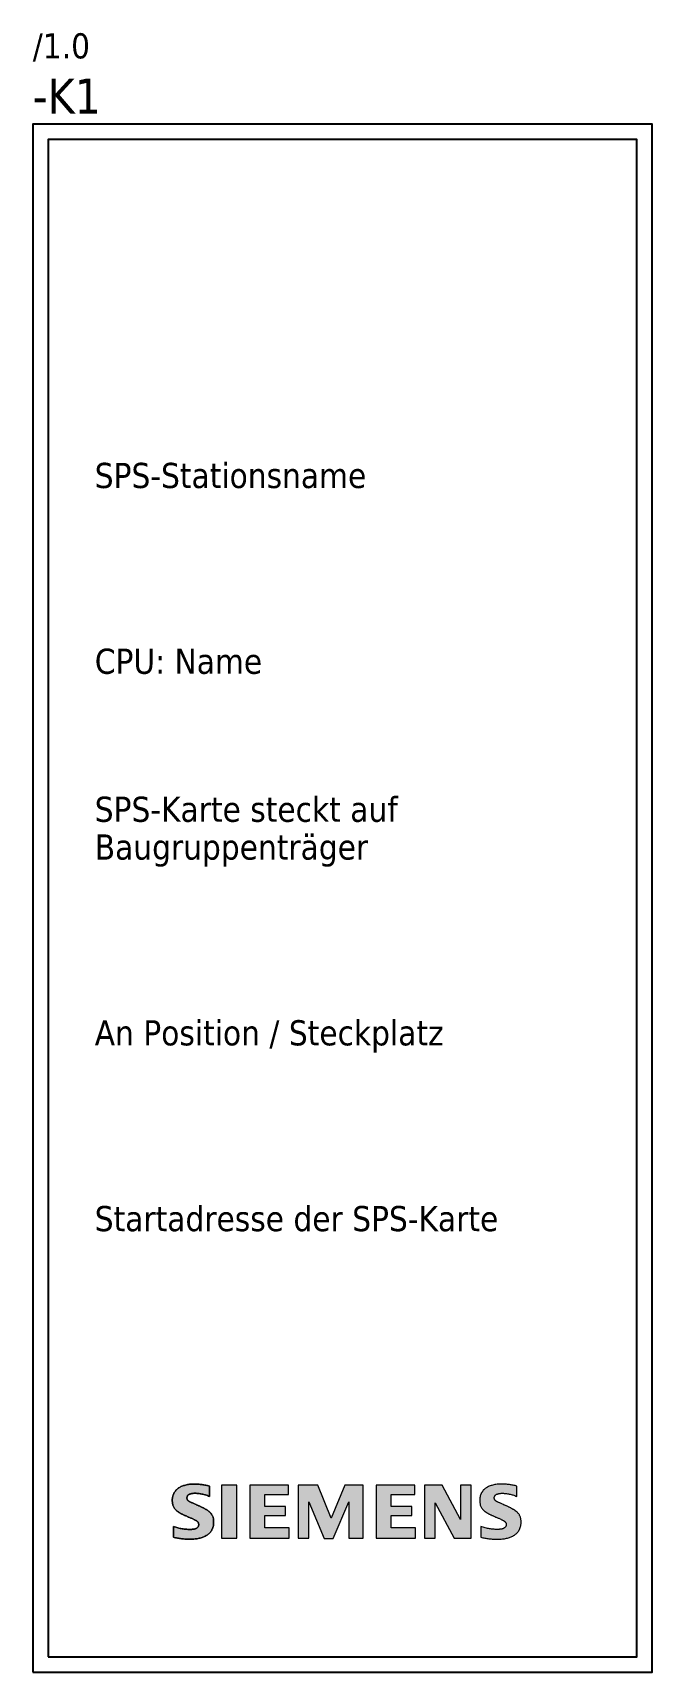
# Model space of a CAD drawing. Header units: millimetres. Extents: x 24 to 64, y 160 to 266.
import ezdxf
from ezdxf.enums import TextEntityAlignment as Align

# ---------------------------------------------------------------- set-up
doc = ezdxf.new("R2010")
doc.units = ezdxf.units.MM
for name, color, linetype, lineweight in [('EPLAN_Graphic', 240, 'Continuous', 50), ('EPLAN_Property', 1, 'Continuous', 25), ('EPLAN_Symbol', 7, 'Continuous', 25)]:
    doc.layers.add(name, color=color, linetype=linetype, lineweight=lineweight)
doc.styles.add('Tahoma', font='')
doc.styles.get('Tahoma').set_extended_font_data('Tahoma')

# ---------------------------------------------------------------- blocks, each defined once
blk = doc.blocks.new('EPLSYM_LibrarySPECIAL_Symbol14_Variant0_Placement3')
at = {"layer": 'EPLAN_Symbol', "lineweight": 25, "ltscale": 4}
for points in [[(0, -100), (40, -100), (40, 0), (0, 0)], [(1, -99), (39, -99), (39, -1), (1, -1)]]:
    blk.add_lwpolyline(points, close=True, dxfattribs=at)
at = {"layer": 'EPLAN_Property', "color": 7, "style": 'Tahoma'}
blk.add_attdef('DT_Name', text='', height=2.26, dxfattribs=at).set_placement((-1.5, -0.5), align=Align.BOTTOM_LEFT)

msp = doc.modelspace()

# ---------------------------------------------------------------- hatches: boundary and pattern name
at = {"layer": 'EPLAN_Graphic', "linetype": 'Continuous', "lineweight": 0}
for points in [[(33.33, 170.4), (33.29, 170.43), (33.25, 170.47), (33.22, 170.51), (33.19, 170.54), (33.16, 170.58), (33.13, 170.62), (33.11, 170.66), (33.09, 170.71), (33.07, 170.75), (33.05, 170.8), (33.04, 170.84), (33.03, 170.89), (33.02, 170.94), (33.02, 170.99), (33.01, 171.04), (33.01, 171.09), (33.01, 171.13), (33.01, 171.16), (33.01, 171.19), (33.02, 171.22), (33.02, 171.25), (33.03, 171.28), (33.03, 171.31), (33.04, 171.34), (33.04, 171.37), (33.05, 171.4), (33.06, 171.43), (33.07, 171.45), (33.08, 171.48), (33.09, 171.51), (33.1, 171.53), (33.11, 171.56), (33.13, 171.58), (33.14, 171.61), (33.16, 171.63), (33.17, 171.66), (33.19, 171.68), (33.21, 171.7), (33.22, 171.72), (33.24, 171.75), (33.26, 171.77), (33.28, 171.79), (33.31, 171.81), (33.33, 171.83), (33.35, 171.85), (33.37, 171.87), (33.4, 171.88), (33.42, 171.9), (33.47, 171.93), (33.52, 171.96), (33.57, 171.99), (33.63, 172.01), (33.68, 172.03), (33.74, 172.05), (33.8, 172.07), (33.86, 172.09), (33.93, 172.1), (33.99, 172.12), (34.06, 172.13), (34.13, 172.14), (34.2, 172.14), (34.28, 172.15), (34.35, 172.15), (34.43, 172.15), (34.5, 172.15), (34.56, 172.15), (34.62, 172.15), (34.68, 172.14), (34.75, 172.14), (34.81, 172.13), (34.87, 172.13), (34.93, 172.12), (34.99, 172.11), (35.05, 172.1), (35.11, 172.09), (35.17, 172.08), (35.23, 172.07), (35.29, 172.05), (35.35, 172.04), (35.41, 172.02), (35.41, 171.36), (35.35, 171.38), (35.28, 171.41), (35.22, 171.43), (35.16, 171.45), (35.1, 171.46), (35.04, 171.48), (34.98, 171.49), (34.92, 171.51), (34.86, 171.52), (34.81, 171.53), (34.75, 171.54), (34.7, 171.55), (34.65, 171.55), (34.59, 171.55), (34.54, 171.56), (34.49, 171.56), (34.46, 171.56), (34.42, 171.56), (34.39, 171.56), (34.36, 171.55), (34.33, 171.55), (34.31, 171.55), (34.28, 171.54), (34.25, 171.54), (34.23, 171.53), (34.21, 171.53), (34.18, 171.52), (34.16, 171.51), (34.14, 171.51), (34.12, 171.5), (34.1, 171.49), (34.09, 171.48), (34.07, 171.47), (34.05, 171.46), (34.04, 171.45), (34.03, 171.44), (34.01, 171.43), (34, 171.41), (33.99, 171.4), (33.98, 171.38), (33.98, 171.37), (33.97, 171.35), (33.96, 171.34), (33.96, 171.32), (33.96, 171.3), (33.95, 171.29), (33.95, 171.27), (33.95, 171.25), (33.95, 171.23), (33.95, 171.22), (33.95, 171.21), (33.96, 171.19), (33.96, 171.18), (33.97, 171.17), (33.97, 171.15), (33.98, 171.14), (33.99, 171.13), (34, 171.12), (34.01, 171.1), (34.02, 171.09), (34.03, 171.08), (34.04, 171.07), (34.06, 171.06), (34.07, 171.05), (34.08, 171.04), (34.1, 171.03), (34.12, 171.02), (34.14, 171.01), (34.16, 171), (34.19, 170.99), (34.22, 170.97), (34.25, 170.96), (34.28, 170.94), (34.32, 170.93), (34.36, 170.91), (34.4, 170.89), (34.45, 170.87), (34.49, 170.85), (34.54, 170.83), (34.59, 170.8), (34.63, 170.79), (34.67, 170.77), (34.71, 170.75), (34.75, 170.74), (34.79, 170.72), (34.82, 170.7), (34.86, 170.69), (34.89, 170.67), (34.92, 170.65), (34.96, 170.64), (34.99, 170.62), (35.02, 170.61), (35.05, 170.59), (35.08, 170.57), (35.1, 170.56), (35.13, 170.54), (35.16, 170.53), (35.18, 170.51), (35.21, 170.5), (35.23, 170.49), (35.25, 170.47), (35.28, 170.46), (35.3, 170.44), (35.32, 170.43), (35.34, 170.41), (35.35, 170.4), (35.37, 170.39), (35.39, 170.37), (35.4, 170.36), (35.42, 170.35), (35.43, 170.33), (35.45, 170.32), (35.48, 170.29), (35.5, 170.26), (35.53, 170.23), (35.55, 170.19), (35.57, 170.16), (35.59, 170.12), (35.61, 170.09), (35.62, 170.05), (35.64, 170.01), (35.65, 169.97), (35.66, 169.93), (35.67, 169.88), (35.67, 169.84), (35.68, 169.79), (35.68, 169.75), (35.68, 169.7), (35.68, 169.66), (35.68, 169.62), (35.68, 169.59), (35.67, 169.55), (35.67, 169.52), (35.66, 169.49), (35.66, 169.45), (35.65, 169.42), (35.64, 169.39), (35.63, 169.36), (35.62, 169.33), (35.61, 169.3), (35.6, 169.27), (35.59, 169.24), (35.57, 169.21), (35.56, 169.18), (35.54, 169.15), (35.53, 169.13), (35.51, 169.1), (35.49, 169.08), (35.47, 169.05), (35.45, 169.03), (35.43, 169), (35.41, 168.98), (35.38, 168.96), (35.36, 168.93), (35.33, 168.91), (35.31, 168.89), (35.28, 168.87), (35.25, 168.85), (35.22, 168.83), (35.19, 168.82), (35.14, 168.79), (35.09, 168.76), (35.04, 168.74), (34.98, 168.72), (34.93, 168.7), (34.87, 168.68), (34.81, 168.66), (34.75, 168.65), (34.68, 168.63), (34.62, 168.62), (34.55, 168.61), (34.48, 168.61), (34.4, 168.6), (34.33, 168.59), (34.25, 168.59), (34.17, 168.59), (34.1, 168.59), (34.03, 168.59), (33.96, 168.6), (33.89, 168.6), (33.81, 168.6), (33.74, 168.61), (33.67, 168.62), (33.61, 168.62), (33.54, 168.63), (33.47, 168.64), (33.4, 168.65), (33.34, 168.66), (33.27, 168.67), (33.21, 168.69), (33.14, 168.7), (33.08, 168.72), (33.08, 169.41), (33.15, 169.39), (33.23, 169.36), (33.3, 169.34), (33.37, 169.33), (33.44, 169.31), (33.51, 169.29), (33.57, 169.28), (33.64, 169.27), (33.7, 169.26), (33.77, 169.25), (33.83, 169.24), (33.89, 169.23), (33.95, 169.23), (34.01, 169.22), (34.06, 169.22), (34.12, 169.22), (34.16, 169.22), (34.19, 169.22), (34.23, 169.22), (34.26, 169.22), (34.29, 169.23), (34.32, 169.23), (34.35, 169.23), (34.38, 169.24), (34.41, 169.24), (34.44, 169.25), (34.46, 169.26), (34.49, 169.26), (34.51, 169.27), (34.53, 169.28), (34.55, 169.29), (34.57, 169.3), (34.59, 169.31), (34.61, 169.32), (34.62, 169.33), (34.64, 169.34), (34.65, 169.36), (34.66, 169.37), (34.67, 169.38), (34.68, 169.4), (34.69, 169.41), (34.7, 169.43), (34.71, 169.45), (34.71, 169.46), (34.71, 169.48), (34.72, 169.5), (34.72, 169.52), (34.72, 169.54), (34.72, 169.57), (34.71, 169.59), (34.71, 169.62), (34.7, 169.64), (34.69, 169.67), (34.67, 169.69), (34.65, 169.71), (34.63, 169.73), (34.62, 169.74), (34.6, 169.76), (34.59, 169.77), (34.57, 169.78), (34.54, 169.8), (34.52, 169.81), (34.49, 169.82), (34.47, 169.84), (34.43, 169.85), (34.4, 169.87), (34.37, 169.89), (34.33, 169.9), (34.29, 169.92), (34.25, 169.94), (34.21, 169.96), (34.16, 169.98), (34.12, 169.99), (34.08, 170.01), (34.04, 170.02), (34.01, 170.04), (33.97, 170.06), (33.94, 170.07), (33.9, 170.09), (33.87, 170.1), (33.83, 170.12), (33.8, 170.13), (33.77, 170.14), (33.74, 170.16), (33.71, 170.17), (33.68, 170.19), (33.66, 170.2), (33.63, 170.21), (33.61, 170.23), (33.58, 170.24), (33.56, 170.25), (33.53, 170.26), (33.51, 170.28), (33.49, 170.29), (33.47, 170.3), (33.45, 170.31), (33.43, 170.33), (33.41, 170.34), (33.4, 170.35), (33.38, 170.36), (33.37, 170.37), (33.35, 170.38), (33.34, 170.39)], [(36.18, 172.09), (36.18, 168.66), (37.18, 168.66), (37.18, 172.09)], [(38.01, 172.09), (38.01, 168.66), (40.55, 168.66), (40.55, 169.32), (38.98, 169.32), (38.98, 170.13), (40.31, 170.13), (40.31, 170.7), (38.98, 170.7), (38.98, 171.47), (40.51, 171.47), (40.51, 172.09)], [(41.14, 172.09), (41.14, 168.66), (41.83, 168.66), (41.83, 171.01), (42.81, 168.63), (43.4, 168.63), (44.4, 171.01), (44.4, 168.66), (45.34, 168.66), (45.34, 172.09), (44.15, 172.09), (43.26, 169.94), (42.4, 172.09)], [(46.18, 172.09), (46.18, 168.66), (48.71, 168.66), (48.71, 169.32), (47.14, 169.32), (47.14, 170.13), (48.48, 170.13), (48.48, 170.7), (47.14, 170.7), (47.14, 171.47), (48.68, 171.47), (48.68, 172.09)], [(49.3, 172.09), (49.3, 168.66), (49.99, 168.66), (49.99, 170.93), (51.21, 168.66), (52.3, 168.66), (52.3, 172.09), (51.61, 172.09), (51.61, 169.86), (50.43, 172.09)], [(52.86, 171.09), (52.86, 171.04), (52.86, 170.99), (52.87, 170.94), (52.88, 170.89), (52.89, 170.84), (52.9, 170.8), (52.92, 170.75), (52.94, 170.71), (52.96, 170.66), (52.98, 170.62), (53.01, 170.58), (53.04, 170.54), (53.07, 170.51), (53.1, 170.47), (53.14, 170.43), (53.17, 170.4), (53.19, 170.39), (53.2, 170.38), (53.21, 170.37), (53.23, 170.36), (53.24, 170.35), (53.26, 170.34), (53.28, 170.33), (53.3, 170.31), (53.32, 170.3), (53.34, 170.29), (53.36, 170.28), (53.38, 170.27), (53.4, 170.25), (53.43, 170.24), (53.45, 170.23), (53.48, 170.21), (53.5, 170.2), (53.53, 170.19), (53.56, 170.17), (53.59, 170.16), (53.62, 170.15), (53.65, 170.13), (53.68, 170.12), (53.72, 170.1), (53.75, 170.09), (53.78, 170.07), (53.82, 170.06), (53.86, 170.04), (53.89, 170.02), (53.93, 170.01), (53.97, 169.99), (54.01, 169.98), (54.06, 169.96), (54.1, 169.94), (54.14, 169.92), (54.18, 169.9), (54.22, 169.89), (54.25, 169.87), (54.28, 169.85), (54.31, 169.84), (54.34, 169.82), (54.37, 169.81), (54.39, 169.8), (54.41, 169.78), (54.43, 169.77), (54.45, 169.76), (54.47, 169.74), (54.48, 169.73), (54.5, 169.71), (54.52, 169.69), (54.53, 169.67), (54.55, 169.64), (54.56, 169.62), (54.56, 169.59), (54.57, 169.57), (54.57, 169.54), (54.57, 169.52), (54.57, 169.5), (54.56, 169.48), (54.56, 169.46), (54.55, 169.45), (54.55, 169.43), (54.54, 169.41), (54.53, 169.4), (54.52, 169.38), (54.51, 169.37), (54.5, 169.36), (54.48, 169.34), (54.47, 169.33), (54.45, 169.32), (54.44, 169.31), (54.42, 169.3), (54.4, 169.29), (54.38, 169.28), (54.36, 169.27), (54.33, 169.26), (54.31, 169.26), (54.29, 169.25), (54.26, 169.24), (54.23, 169.24), (54.2, 169.23), (54.17, 169.23), (54.14, 169.23), (54.11, 169.22), (54.08, 169.22), (54.04, 169.22), (54.01, 169.22), (53.97, 169.22), (53.91, 169.22), (53.86, 169.22), (53.8, 169.23), (53.74, 169.23), (53.68, 169.24), (53.62, 169.25), (53.55, 169.26), (53.49, 169.27), (53.42, 169.28), (53.36, 169.29), (53.29, 169.31), (53.22, 169.33), (53.15, 169.34), (53.08, 169.36), (53, 169.39), (52.93, 169.41), (52.93, 168.72), (52.99, 168.7), (53.06, 168.69), (53.12, 168.67), (53.19, 168.66), (53.25, 168.65), (53.32, 168.64), (53.39, 168.63), (53.46, 168.62), (53.52, 168.62), (53.59, 168.61), (53.66, 168.6), (53.73, 168.6), (53.81, 168.6), (53.88, 168.59), (53.95, 168.59), (54.02, 168.59), (54.1, 168.59), (54.18, 168.59), (54.25, 168.6), (54.33, 168.61), (54.4, 168.61), (54.46, 168.62), (54.53, 168.63), (54.6, 168.65), (54.66, 168.66), (54.72, 168.68), (54.78, 168.7), (54.83, 168.72), (54.89, 168.74), (54.94, 168.76), (54.99, 168.79), (55.04, 168.82), (55.07, 168.83), (55.1, 168.85), (55.13, 168.87), (55.16, 168.89), (55.18, 168.91), (55.21, 168.94), (55.23, 168.96), (55.26, 168.98), (55.28, 169), (55.3, 169.03), (55.32, 169.05), (55.34, 169.08), (55.36, 169.1), (55.38, 169.13), (55.39, 169.15), (55.41, 169.18), (55.42, 169.21), (55.44, 169.24), (55.45, 169.27), (55.46, 169.3), (55.47, 169.33), (55.48, 169.36), (55.49, 169.39), (55.5, 169.42), (55.51, 169.45), (55.51, 169.49), (55.52, 169.52), (55.52, 169.55), (55.53, 169.59), (55.53, 169.62), (55.53, 169.66), (55.53, 169.7), (55.53, 169.75), (55.53, 169.79), (55.52, 169.84), (55.52, 169.88), (55.51, 169.93), (55.5, 169.97), (55.49, 170.01), (55.47, 170.05), (55.46, 170.09), (55.44, 170.12), (55.42, 170.16), (55.4, 170.19), (55.38, 170.23), (55.35, 170.26), (55.32, 170.29), (55.3, 170.32), (55.28, 170.33), (55.27, 170.35), (55.25, 170.36), (55.24, 170.37), (55.22, 170.39), (55.2, 170.4), (55.18, 170.41), (55.17, 170.43), (55.15, 170.44), (55.12, 170.46), (55.1, 170.47), (55.08, 170.49), (55.06, 170.5), (55.03, 170.51), (55.01, 170.53), (54.98, 170.54), (54.95, 170.56), (54.92, 170.57), (54.9, 170.59), (54.87, 170.61), (54.84, 170.62), (54.8, 170.64), (54.77, 170.65), (54.74, 170.67), (54.71, 170.69), (54.67, 170.7), (54.63, 170.72), (54.6, 170.74), (54.56, 170.75), (54.52, 170.77), (54.48, 170.79), (54.44, 170.8), (54.39, 170.83), (54.34, 170.85), (54.29, 170.87), (54.25, 170.89), (54.21, 170.91), (54.17, 170.93), (54.13, 170.94), (54.1, 170.96), (54.07, 170.97), (54.04, 170.99), (54.01, 171), (53.99, 171.01), (53.96, 171.02), (53.95, 171.03), (53.93, 171.04), (53.92, 171.05), (53.9, 171.06), (53.89, 171.07), (53.88, 171.08), (53.86, 171.09), (53.85, 171.1), (53.85, 171.11), (53.84, 171.13), (53.83, 171.14), (53.82, 171.15), (53.82, 171.16), (53.81, 171.18), (53.81, 171.19), (53.8, 171.21), (53.8, 171.22), (53.8, 171.23), (53.8, 171.25), (53.8, 171.27), (53.8, 171.29), (53.8, 171.3), (53.81, 171.32), (53.81, 171.34), (53.82, 171.35), (53.83, 171.37), (53.83, 171.38), (53.84, 171.4), (53.85, 171.41), (53.86, 171.43), (53.88, 171.44), (53.89, 171.45), (53.9, 171.46), (53.92, 171.47), (53.93, 171.48), (53.95, 171.49), (53.97, 171.5), (53.99, 171.51), (54.01, 171.51), (54.03, 171.52), (54.05, 171.53), (54.08, 171.53), (54.1, 171.54), (54.13, 171.54), (54.16, 171.55), (54.18, 171.55), (54.21, 171.55), (54.24, 171.56), (54.27, 171.56), (54.31, 171.56), (54.34, 171.56), (54.39, 171.56), (54.44, 171.55), (54.5, 171.55), (54.55, 171.55), (54.6, 171.54), (54.66, 171.53), (54.72, 171.52), (54.77, 171.51), (54.83, 171.49), (54.89, 171.48), (54.95, 171.46), (55.01, 171.45), (55.07, 171.43), (55.13, 171.41), (55.2, 171.38), (55.26, 171.36), (55.26, 172.02), (55.2, 172.04), (55.14, 172.05), (55.08, 172.07), (55.02, 172.08), (54.96, 172.09), (54.9, 172.1), (54.84, 172.11), (54.78, 172.12), (54.72, 172.13), (54.66, 172.13), (54.6, 172.14), (54.53, 172.14), (54.47, 172.15), (54.41, 172.15), (54.34, 172.15), (54.28, 172.15), (54.2, 172.15), (54.13, 172.15), (54.05, 172.14), (53.98, 172.14), (53.91, 172.13), (53.84, 172.12), (53.78, 172.1), (53.71, 172.09), (53.65, 172.07), (53.59, 172.05), (53.53, 172.03), (53.48, 172.01), (53.42, 171.99), (53.37, 171.96), (53.32, 171.93), (53.27, 171.9), (53.25, 171.88), (53.22, 171.87), (53.2, 171.85), (53.18, 171.83), (53.15, 171.81), (53.13, 171.79), (53.11, 171.77), (53.09, 171.75), (53.07, 171.72), (53.06, 171.7), (53.04, 171.68), (53.02, 171.66), (53.01, 171.63), (52.99, 171.61), (52.98, 171.58), (52.96, 171.56), (52.95, 171.53), (52.94, 171.51), (52.93, 171.48), (52.92, 171.45), (52.91, 171.43), (52.9, 171.4), (52.89, 171.37), (52.89, 171.34), (52.88, 171.31), (52.87, 171.28), (52.87, 171.25), (52.87, 171.22), (52.86, 171.19), (52.86, 171.16), (52.86, 171.13)]]:
    msp.add_hatch(color=12, dxfattribs=at).paths.add_polyline_path(points, flags=0)

# ---------------------------------------------------------------- linework, layer by layer
at = {"layer": 'EPLAN_Graphic', "color": 12, "linetype": 'Continuous', "lineweight": 0}
for p, q in [((35.41, 171.36), (35.41, 172.02)), ((37.18, 172.09), (36.18, 172.09)), ((36.18, 172.09), (36.18, 168.66)), ((37.18, 168.66), (37.18, 172.09)), ((40.51, 172.09), (38.01, 172.09)), ((38.01, 172.09), (38.01, 168.66)), ((40.51, 171.47), (40.51, 172.09)), ((42.4, 172.09), (41.14, 172.09)), ((41.14, 172.09), (41.14, 168.66)), ((43.26, 169.94), (42.4, 172.09)), ((44.15, 172.09), (43.26, 169.94)), ((45.34, 172.09), (44.15, 172.09)), ((45.34, 168.66), (45.34, 172.09)), ((48.68, 172.09), (46.18, 172.09)), ((46.18, 172.09), (46.18, 168.66)), ((48.68, 171.47), (48.68, 172.09)), ((50.43, 172.09), (49.3, 172.09)), ((49.3, 172.09), (49.3, 168.66)), ((51.61, 169.86), (50.43, 172.09)), ((52.3, 172.09), (51.61, 172.09)), ((51.61, 172.09), (51.61, 169.86)), ((52.3, 168.66), (52.3, 172.09)), ((55.26, 171.36), (55.26, 172.02)), ((38.98, 170.7), (38.98, 171.47)), ((38.98, 171.47), (40.51, 171.47)), ((40.31, 170.7), (38.98, 170.7)), ((40.31, 170.13), (40.31, 170.7)), ((41.83, 168.66), (41.83, 171.01)), ((41.83, 171.01), (42.81, 168.63)), ((43.4, 168.63), (44.4, 171.01)), ((44.4, 171.01), (44.4, 168.66)), ((47.14, 170.7), (47.14, 171.47)), ((47.14, 171.47), (48.68, 171.47)), ((48.48, 170.7), (47.14, 170.7)), ((48.48, 170.13), (48.48, 170.7)), ((49.99, 168.66), (49.99, 170.93)), ((49.99, 170.93), (51.21, 168.66)), ((38.98, 170.13), (40.31, 170.13)), ((38.98, 169.32), (38.98, 170.13)), ((47.14, 170.13), (48.48, 170.13)), ((47.14, 169.32), (47.14, 170.13)), ((33.08, 169.41), (33.08, 168.72)), ((36.18, 168.66), (37.18, 168.66)), ((38.01, 168.66), (40.55, 168.66)), ((40.55, 169.32), (38.98, 169.32)), ((40.55, 168.66), (40.55, 169.32)), ((41.14, 168.66), (41.83, 168.66)), ((42.81, 168.63), (43.4, 168.63)), ((44.4, 168.66), (45.34, 168.66)), ((46.18, 168.66), (48.71, 168.66)), ((48.71, 169.32), (47.14, 169.32)), ((48.71, 168.66), (48.71, 169.32)), ((49.3, 168.66), (49.99, 168.66)), ((51.21, 168.66), (52.3, 168.66)), ((52.93, 169.41), (52.93, 168.72))]:
    msp.add_line(p, q, dxfattribs=at)
for points in [[(33.33, 170.4), (33.29, 170.43), (33.25, 170.47), (33.22, 170.51), (33.19, 170.54), (33.16, 170.58), (33.13, 170.62), (33.11, 170.66), (33.09, 170.71), (33.07, 170.75), (33.05, 170.8), (33.04, 170.84), (33.03, 170.89), (33.02, 170.94), (33.02, 170.99), (33.01, 171.04), (33.01, 171.09), (33.01, 171.09), (33.01, 171.13), (33.01, 171.16), (33.01, 171.19), (33.02, 171.22), (33.02, 171.25), (33.03, 171.28), (33.03, 171.31), (33.04, 171.34), (33.04, 171.37), (33.05, 171.4), (33.06, 171.43), (33.07, 171.45), (33.08, 171.48), (33.09, 171.51), (33.1, 171.53), (33.11, 171.56), (33.13, 171.58), (33.14, 171.61), (33.16, 171.63), (33.17, 171.66), (33.19, 171.68), (33.21, 171.7), (33.22, 171.72), (33.24, 171.75), (33.26, 171.77), (33.28, 171.79), (33.31, 171.81), (33.33, 171.83), (33.35, 171.85), (33.37, 171.87), (33.4, 171.88), (33.42, 171.9), (33.42, 171.9), (33.47, 171.93), (33.52, 171.96), (33.57, 171.99), (33.63, 172.01), (33.68, 172.03), (33.74, 172.05), (33.8, 172.07), (33.86, 172.09), (33.93, 172.1), (33.99, 172.12), (34.06, 172.13), (34.13, 172.14), (34.2, 172.14), (34.28, 172.15), (34.35, 172.15), (34.43, 172.15), (34.43, 172.15), (34.5, 172.15), (34.56, 172.15), (34.62, 172.15), (34.68, 172.14), (34.75, 172.14), (34.81, 172.13), (34.87, 172.13), (34.93, 172.12), (34.99, 172.11), (35.05, 172.1), (35.11, 172.09), (35.17, 172.08), (35.23, 172.07), (35.29, 172.05), (35.35, 172.04), (35.41, 172.02), (35.41, 172.02), (35.41, 171.36), (35.41, 171.36), (35.35, 171.38), (35.28, 171.41), (35.22, 171.43), (35.16, 171.45), (35.1, 171.46), (35.04, 171.48), (34.98, 171.49), (34.92, 171.51), (34.86, 171.52), (34.81, 171.53), (34.75, 171.54), (34.7, 171.55), (34.65, 171.55), (34.59, 171.55), (34.54, 171.56), (34.49, 171.56), (34.49, 171.56), (34.46, 171.56), (34.42, 171.56), (34.39, 171.56), (34.36, 171.55), (34.33, 171.55), (34.31, 171.55), (34.28, 171.54), (34.25, 171.54), (34.23, 171.53), (34.21, 171.53), (34.18, 171.52), (34.16, 171.51), (34.14, 171.51), (34.12, 171.5), (34.1, 171.49), (34.09, 171.48), (34.07, 171.47), (34.05, 171.46), (34.04, 171.45), (34.03, 171.44), (34.01, 171.43), (34, 171.41), (33.99, 171.4), (33.98, 171.38), (33.98, 171.37), (33.97, 171.35), (33.96, 171.34), (33.96, 171.32), (33.96, 171.3), (33.95, 171.29), (33.95, 171.27), (33.95, 171.25), (33.95, 171.25), (33.95, 171.23), (33.95, 171.22), (33.95, 171.21), (33.96, 171.19), (33.96, 171.18), (33.97, 171.17), (33.97, 171.15), (33.98, 171.14), (33.99, 171.13), (34, 171.12), (34.01, 171.1), (34.02, 171.09), (34.03, 171.08), (34.04, 171.07), (34.06, 171.06), (34.07, 171.05), (34.07, 171.05), (34.08, 171.04), (34.1, 171.03), (34.12, 171.02), (34.14, 171.01), (34.16, 171), (34.19, 170.99), (34.22, 170.97), (34.25, 170.96), (34.28, 170.94), (34.32, 170.93), (34.36, 170.91), (34.4, 170.89), (34.45, 170.87), (34.49, 170.85), (34.54, 170.83), (34.59, 170.8), (34.59, 170.8), (34.63, 170.79), (34.67, 170.77), (34.71, 170.75), (34.75, 170.74), (34.79, 170.72), (34.82, 170.7), (34.86, 170.69), (34.89, 170.67), (34.92, 170.65), (34.96, 170.64), (34.99, 170.62), (35.02, 170.61), (35.05, 170.59), (35.08, 170.57), (35.1, 170.56), (35.13, 170.54), (35.16, 170.53), (35.18, 170.51), (35.21, 170.5), (35.23, 170.49), (35.25, 170.47), (35.28, 170.46), (35.3, 170.44), (35.32, 170.43), (35.34, 170.41), (35.35, 170.4), (35.37, 170.39), (35.39, 170.37), (35.4, 170.36), (35.42, 170.35), (35.43, 170.33), (35.45, 170.32), (35.45, 170.32), (35.48, 170.29), (35.5, 170.26), (35.53, 170.23), (35.55, 170.19), (35.57, 170.16), (35.59, 170.12), (35.61, 170.09), (35.62, 170.05), (35.64, 170.01), (35.65, 169.97), (35.66, 169.93), (35.67, 169.88), (35.67, 169.84), (35.68, 169.79), (35.68, 169.75), (35.68, 169.7), (35.68, 169.7), (35.68, 169.66), (35.68, 169.62), (35.68, 169.59), (35.67, 169.55), (35.67, 169.52), (35.66, 169.49), (35.66, 169.45), (35.65, 169.42), (35.64, 169.39), (35.63, 169.36), (35.62, 169.33), (35.61, 169.3), (35.6, 169.27), (35.59, 169.24), (35.57, 169.21), (35.56, 169.18), (35.54, 169.15), (35.53, 169.13), (35.51, 169.1), (35.49, 169.08), (35.47, 169.05), (35.45, 169.03), (35.43, 169), (35.41, 168.98), (35.38, 168.96), (35.36, 168.93), (35.33, 168.91), (35.31, 168.89), (35.28, 168.87), (35.25, 168.85), (35.22, 168.83), (35.19, 168.82), (35.19, 168.82), (35.14, 168.79), (35.09, 168.76), (35.04, 168.74), (34.98, 168.72), (34.93, 168.7), (34.87, 168.68), (34.81, 168.66), (34.75, 168.65), (34.68, 168.63), (34.62, 168.62), (34.55, 168.61), (34.48, 168.61), (34.4, 168.6), (34.33, 168.59), (34.25, 168.59), (34.17, 168.59), (34.17, 168.59), (34.1, 168.59), (34.03, 168.59), (33.96, 168.6), (33.89, 168.6), (33.81, 168.6), (33.74, 168.61), (33.67, 168.62), (33.61, 168.62), (33.54, 168.63), (33.47, 168.64), (33.4, 168.65), (33.34, 168.66), (33.27, 168.67), (33.21, 168.69), (33.14, 168.7), (33.08, 168.72), (33.08, 168.72), (33.08, 169.41), (33.08, 169.41), (33.15, 169.39), (33.23, 169.36), (33.3, 169.34), (33.37, 169.33), (33.44, 169.31), (33.51, 169.29), (33.57, 169.28), (33.64, 169.27), (33.7, 169.26), (33.77, 169.25), (33.83, 169.24), (33.89, 169.23), (33.95, 169.23), (34.01, 169.22), (34.06, 169.22), (34.12, 169.22), (34.12, 169.22), (34.16, 169.22), (34.19, 169.22), (34.23, 169.22), (34.26, 169.22), (34.29, 169.23), (34.32, 169.23), (34.35, 169.23), (34.38, 169.24), (34.41, 169.24), (34.44, 169.25), (34.46, 169.26), (34.49, 169.26), (34.51, 169.27), (34.53, 169.28), (34.55, 169.29), (34.57, 169.3), (34.59, 169.31), (34.61, 169.32), (34.62, 169.33), (34.64, 169.34), (34.65, 169.36), (34.66, 169.37), (34.67, 169.38), (34.68, 169.4), (34.69, 169.41), (34.7, 169.43), (34.71, 169.45), (34.71, 169.46), (34.71, 169.48), (34.72, 169.5), (34.72, 169.52), (34.72, 169.54), (34.72, 169.54), (34.72, 169.57), (34.71, 169.59), (34.71, 169.62), (34.7, 169.64), (34.69, 169.67), (34.67, 169.69), (34.65, 169.71), (34.63, 169.73), (34.63, 169.73), (34.62, 169.74), (34.6, 169.76), (34.59, 169.77), (34.57, 169.78), (34.54, 169.8), (34.52, 169.81), (34.49, 169.82), (34.47, 169.84), (34.43, 169.85), (34.4, 169.87), (34.37, 169.89), (34.33, 169.9), (34.29, 169.92), (34.25, 169.94), (34.21, 169.96), (34.16, 169.98), (34.16, 169.98), (34.12, 169.99), (34.08, 170.01), (34.04, 170.02), (34.01, 170.04), (33.97, 170.06), (33.94, 170.07), (33.9, 170.09), (33.87, 170.1), (33.83, 170.12), (33.8, 170.13), (33.77, 170.14), (33.74, 170.16), (33.71, 170.17), (33.68, 170.19), (33.66, 170.2), (33.63, 170.21), (33.61, 170.23), (33.58, 170.24), (33.56, 170.25), (33.53, 170.26), (33.51, 170.28), (33.49, 170.29), (33.47, 170.3), (33.45, 170.31), (33.43, 170.33), (33.41, 170.34), (33.4, 170.35), (33.38, 170.36), (33.37, 170.37), (33.35, 170.38), (33.34, 170.39)], [(36.18, 172.09), (36.18, 168.66), (36.18, 168.66), (37.18, 168.66), (37.18, 168.66), (37.18, 172.09), (37.18, 172.09)], [(38.01, 172.09), (38.01, 168.66), (38.01, 168.66), (40.55, 168.66), (40.55, 168.66), (40.55, 169.32), (40.55, 169.32), (38.98, 169.32), (38.98, 169.32), (38.98, 170.13), (38.98, 170.13), (40.31, 170.13), (40.31, 170.13), (40.31, 170.7), (40.31, 170.7), (38.98, 170.7), (38.98, 170.7), (38.98, 171.47), (38.98, 171.47), (40.51, 171.47), (40.51, 171.47), (40.51, 172.09), (40.51, 172.09)], [(41.14, 172.09), (41.14, 168.66), (41.14, 168.66), (41.83, 168.66), (41.83, 168.66), (41.83, 171.01), (41.83, 171.01), (42.81, 168.63), (42.81, 168.63), (43.4, 168.63), (43.4, 168.63), (44.4, 171.01), (44.4, 171.01), (44.4, 168.66), (44.4, 168.66), (45.34, 168.66), (45.34, 168.66), (45.34, 172.09), (45.34, 172.09), (44.15, 172.09), (44.15, 172.09), (43.26, 169.94), (43.26, 169.94), (42.4, 172.09), (42.4, 172.09)], [(46.18, 172.09), (46.18, 168.66), (46.18, 168.66), (48.71, 168.66), (48.71, 168.66), (48.71, 169.32), (48.71, 169.32), (47.14, 169.32), (47.14, 169.32), (47.14, 170.13), (47.14, 170.13), (48.48, 170.13), (48.48, 170.13), (48.48, 170.7), (48.48, 170.7), (47.14, 170.7), (47.14, 170.7), (47.14, 171.47), (47.14, 171.47), (48.68, 171.47), (48.68, 171.47), (48.68, 172.09), (48.68, 172.09)], [(49.3, 172.09), (49.3, 168.66), (49.3, 168.66), (49.99, 168.66), (49.99, 168.66), (49.99, 170.93), (49.99, 170.93), (51.21, 168.66), (51.21, 168.66), (52.3, 168.66), (52.3, 168.66), (52.3, 172.09), (52.3, 172.09), (51.61, 172.09), (51.61, 172.09), (51.61, 169.86), (51.61, 169.86), (50.43, 172.09), (50.43, 172.09)], [(52.86, 171.09), (52.86, 171.04), (52.86, 170.99), (52.87, 170.94), (52.88, 170.89), (52.89, 170.84), (52.9, 170.8), (52.92, 170.75), (52.94, 170.71), (52.96, 170.66), (52.98, 170.62), (53.01, 170.58), (53.04, 170.54), (53.07, 170.51), (53.1, 170.47), (53.14, 170.43), (53.17, 170.4), (53.17, 170.4), (53.19, 170.39), (53.2, 170.38), (53.21, 170.37), (53.23, 170.36), (53.24, 170.35), (53.26, 170.34), (53.28, 170.33), (53.3, 170.31), (53.32, 170.3), (53.34, 170.29), (53.36, 170.28), (53.38, 170.27), (53.4, 170.25), (53.43, 170.24), (53.45, 170.23), (53.48, 170.21), (53.5, 170.2), (53.53, 170.19), (53.56, 170.17), (53.59, 170.16), (53.62, 170.15), (53.65, 170.13), (53.68, 170.12), (53.72, 170.1), (53.75, 170.09), (53.78, 170.07), (53.82, 170.06), (53.86, 170.04), (53.89, 170.02), (53.93, 170.01), (53.97, 169.99), (54.01, 169.98), (54.01, 169.98), (54.06, 169.96), (54.1, 169.94), (54.14, 169.92), (54.18, 169.9), (54.22, 169.89), (54.25, 169.87), (54.28, 169.85), (54.31, 169.84), (54.34, 169.82), (54.37, 169.81), (54.39, 169.8), (54.41, 169.78), (54.43, 169.77), (54.45, 169.76), (54.47, 169.74), (54.48, 169.73), (54.48, 169.73), (54.5, 169.71), (54.52, 169.69), (54.53, 169.67), (54.55, 169.64), (54.56, 169.62), (54.56, 169.59), (54.57, 169.57), (54.57, 169.54), (54.57, 169.54), (54.57, 169.52), (54.57, 169.5), (54.56, 169.48), (54.56, 169.46), (54.55, 169.45), (54.55, 169.43), (54.54, 169.41), (54.53, 169.4), (54.52, 169.38), (54.51, 169.37), (54.5, 169.36), (54.48, 169.34), (54.47, 169.33), (54.45, 169.32), (54.44, 169.31), (54.42, 169.3), (54.4, 169.29), (54.38, 169.28), (54.36, 169.27), (54.33, 169.26), (54.31, 169.26), (54.29, 169.25), (54.26, 169.24), (54.23, 169.24), (54.2, 169.23), (54.17, 169.23), (54.14, 169.23), (54.11, 169.22), (54.08, 169.22), (54.04, 169.22), (54.01, 169.22), (53.97, 169.22), (53.97, 169.22), (53.91, 169.22), (53.86, 169.22), (53.8, 169.23), (53.74, 169.23), (53.68, 169.24), (53.62, 169.25), (53.55, 169.26), (53.49, 169.27), (53.42, 169.28), (53.36, 169.29), (53.29, 169.31), (53.22, 169.33), (53.15, 169.34), (53.08, 169.36), (53, 169.39), (52.93, 169.41), (52.93, 169.41), (52.93, 168.72), (52.93, 168.72), (52.99, 168.7), (53.06, 168.69), (53.12, 168.67), (53.19, 168.66), (53.25, 168.65), (53.32, 168.64), (53.39, 168.63), (53.46, 168.62), (53.52, 168.62), (53.59, 168.61), (53.66, 168.6), (53.73, 168.6), (53.81, 168.6), (53.88, 168.59), (53.95, 168.59), (54.02, 168.59), (54.02, 168.59), (54.1, 168.59), (54.18, 168.59), (54.25, 168.6), (54.33, 168.61), (54.4, 168.61), (54.46, 168.62), (54.53, 168.63), (54.6, 168.65), (54.66, 168.66), (54.72, 168.68), (54.78, 168.7), (54.83, 168.72), (54.89, 168.74), (54.94, 168.76), (54.99, 168.79), (55.04, 168.82), (55.04, 168.82), (55.07, 168.83), (55.1, 168.85), (55.13, 168.87), (55.16, 168.89), (55.18, 168.91), (55.21, 168.94), (55.23, 168.96), (55.26, 168.98), (55.28, 169), (55.3, 169.03), (55.32, 169.05), (55.34, 169.08), (55.36, 169.1), (55.38, 169.13), (55.39, 169.15), (55.41, 169.18), (55.42, 169.21), (55.44, 169.24), (55.45, 169.27), (55.46, 169.3), (55.47, 169.33), (55.48, 169.36), (55.49, 169.39), (55.5, 169.42), (55.51, 169.45), (55.51, 169.49), (55.52, 169.52), (55.52, 169.55), (55.53, 169.59), (55.53, 169.62), (55.53, 169.66), (55.53, 169.7), (55.53, 169.7), (55.53, 169.75), (55.53, 169.79), (55.52, 169.84), (55.52, 169.88), (55.51, 169.93), (55.5, 169.97), (55.49, 170.01), (55.47, 170.05), (55.46, 170.09), (55.44, 170.12), (55.42, 170.16), (55.4, 170.19), (55.38, 170.23), (55.35, 170.26), (55.32, 170.29), (55.3, 170.32), (55.3, 170.32), (55.28, 170.33), (55.27, 170.35), (55.25, 170.36), (55.24, 170.37), (55.22, 170.39), (55.2, 170.4), (55.18, 170.41), (55.17, 170.43), (55.15, 170.44), (55.12, 170.46), (55.1, 170.47), (55.08, 170.49), (55.06, 170.5), (55.03, 170.51), (55.01, 170.53), (54.98, 170.54), (54.95, 170.56), (54.92, 170.57), (54.9, 170.59), (54.87, 170.61), (54.84, 170.62), (54.8, 170.64), (54.77, 170.65), (54.74, 170.67), (54.71, 170.69), (54.67, 170.7), (54.63, 170.72), (54.6, 170.74), (54.56, 170.75), (54.52, 170.77), (54.48, 170.79), (54.44, 170.8), (54.44, 170.8), (54.39, 170.83), (54.34, 170.85), (54.29, 170.87), (54.25, 170.89), (54.21, 170.91), (54.17, 170.93), (54.13, 170.94), (54.1, 170.96), (54.07, 170.97), (54.04, 170.99), (54.01, 171), (53.99, 171.01), (53.96, 171.02), (53.95, 171.03), (53.93, 171.04), (53.92, 171.05), (53.92, 171.05), (53.9, 171.06), (53.89, 171.07), (53.88, 171.08), (53.86, 171.09), (53.85, 171.1), (53.85, 171.11), (53.84, 171.13), (53.83, 171.14), (53.82, 171.15), (53.82, 171.16), (53.81, 171.18), (53.81, 171.19), (53.8, 171.21), (53.8, 171.22), (53.8, 171.23), (53.8, 171.25), (53.8, 171.25), (53.8, 171.27), (53.8, 171.29), (53.8, 171.3), (53.81, 171.32), (53.81, 171.34), (53.82, 171.35), (53.83, 171.37), (53.83, 171.38), (53.84, 171.4), (53.85, 171.41), (53.86, 171.43), (53.88, 171.44), (53.89, 171.45), (53.9, 171.46), (53.92, 171.47), (53.93, 171.48), (53.95, 171.49), (53.97, 171.5), (53.99, 171.51), (54.01, 171.51), (54.03, 171.52), (54.05, 171.53), (54.08, 171.53), (54.1, 171.54), (54.13, 171.54), (54.16, 171.55), (54.18, 171.55), (54.21, 171.55), (54.24, 171.56), (54.27, 171.56), (54.31, 171.56), (54.34, 171.56), (54.34, 171.56), (54.39, 171.56), (54.44, 171.55), (54.5, 171.55), (54.55, 171.55), (54.6, 171.54), (54.66, 171.53), (54.72, 171.52), (54.77, 171.51), (54.83, 171.49), (54.89, 171.48), (54.95, 171.46), (55.01, 171.45), (55.07, 171.43), (55.13, 171.41), (55.2, 171.38), (55.26, 171.36), (55.26, 171.36), (55.26, 172.02), (55.26, 172.02), (55.2, 172.04), (55.14, 172.05), (55.08, 172.07), (55.02, 172.08), (54.96, 172.09), (54.9, 172.1), (54.84, 172.11), (54.78, 172.12), (54.72, 172.13), (54.66, 172.13), (54.6, 172.14), (54.53, 172.14), (54.47, 172.15), (54.41, 172.15), (54.34, 172.15), (54.28, 172.15), (54.28, 172.15), (54.2, 172.15), (54.13, 172.15), (54.05, 172.14), (53.98, 172.14), (53.91, 172.13), (53.84, 172.12), (53.78, 172.1), (53.71, 172.09), (53.65, 172.07), (53.59, 172.05), (53.53, 172.03), (53.48, 172.01), (53.42, 171.99), (53.37, 171.96), (53.32, 171.93), (53.27, 171.9), (53.27, 171.9), (53.25, 171.88), (53.22, 171.87), (53.2, 171.85), (53.18, 171.83), (53.15, 171.81), (53.13, 171.79), (53.11, 171.77), (53.09, 171.75), (53.07, 171.72), (53.06, 171.7), (53.04, 171.68), (53.02, 171.66), (53.01, 171.63), (52.99, 171.61), (52.98, 171.58), (52.96, 171.56), (52.95, 171.53), (52.94, 171.51), (52.93, 171.48), (52.92, 171.45), (52.91, 171.43), (52.9, 171.4), (52.89, 171.37), (52.89, 171.34), (52.88, 171.31), (52.87, 171.28), (52.87, 171.25), (52.87, 171.22), (52.86, 171.19), (52.86, 171.16), (52.86, 171.13)]]:
    msp.add_lwpolyline(points, close=True, dxfattribs=at)
for points in [[(33.42, 171.9), (33.4, 171.88), (33.37, 171.87), (33.35, 171.85), (33.33, 171.83), (33.31, 171.81), (33.28, 171.79), (33.26, 171.77), (33.24, 171.75), (33.22, 171.72), (33.21, 171.7), (33.19, 171.68), (33.17, 171.66), (33.16, 171.63), (33.14, 171.61), (33.13, 171.58), (33.11, 171.56), (33.1, 171.53), (33.09, 171.51), (33.08, 171.48), (33.07, 171.45), (33.06, 171.43), (33.05, 171.4), (33.04, 171.37), (33.04, 171.34), (33.03, 171.31), (33.03, 171.28), (33.02, 171.25), (33.02, 171.22), (33.01, 171.19), (33.01, 171.16), (33.01, 171.13), (33.01, 171.09)], [(34.43, 172.15), (34.35, 172.15), (34.28, 172.15), (34.2, 172.14), (34.13, 172.14), (34.06, 172.13), (33.99, 172.12), (33.93, 172.1), (33.86, 172.09), (33.8, 172.07), (33.74, 172.05), (33.68, 172.03), (33.63, 172.01), (33.57, 171.99), (33.52, 171.96), (33.47, 171.93), (33.42, 171.9)], [(33.95, 171.25), (33.95, 171.27), (33.95, 171.29), (33.96, 171.3), (33.96, 171.32), (33.96, 171.34), (33.97, 171.35), (33.98, 171.37), (33.98, 171.38), (33.99, 171.4), (34, 171.41), (34.01, 171.43), (34.03, 171.44), (34.04, 171.45), (34.05, 171.46), (34.07, 171.47), (34.09, 171.48), (34.1, 171.49), (34.12, 171.5), (34.14, 171.51), (34.16, 171.51), (34.18, 171.52), (34.21, 171.53), (34.23, 171.53), (34.25, 171.54), (34.28, 171.54), (34.31, 171.55), (34.33, 171.55), (34.36, 171.55), (34.39, 171.56), (34.42, 171.56), (34.46, 171.56), (34.49, 171.56)], [(35.41, 172.02), (35.35, 172.04), (35.29, 172.05), (35.23, 172.07), (35.17, 172.08), (35.11, 172.09), (35.05, 172.1), (34.99, 172.11), (34.93, 172.12), (34.87, 172.13), (34.81, 172.13), (34.75, 172.14), (34.68, 172.14), (34.62, 172.15), (34.56, 172.15), (34.5, 172.15), (34.43, 172.15)], [(34.49, 171.56), (34.54, 171.56), (34.59, 171.55), (34.65, 171.55), (34.7, 171.55), (34.75, 171.54), (34.81, 171.53), (34.86, 171.52), (34.92, 171.51), (34.98, 171.49), (35.04, 171.48), (35.1, 171.46), (35.16, 171.45), (35.22, 171.43), (35.28, 171.41), (35.35, 171.38), (35.41, 171.36)], [(53.27, 171.9), (53.25, 171.88), (53.22, 171.87), (53.2, 171.85), (53.18, 171.83), (53.15, 171.81), (53.13, 171.79), (53.11, 171.77), (53.09, 171.75), (53.07, 171.72), (53.06, 171.7), (53.04, 171.68), (53.02, 171.66), (53.01, 171.63), (52.99, 171.61), (52.98, 171.58), (52.96, 171.56), (52.95, 171.53), (52.94, 171.51), (52.93, 171.48), (52.92, 171.45), (52.91, 171.43), (52.9, 171.4), (52.89, 171.37), (52.89, 171.34), (52.88, 171.31), (52.87, 171.28), (52.87, 171.25), (52.87, 171.22), (52.86, 171.19), (52.86, 171.16), (52.86, 171.13), (52.86, 171.09)], [(54.28, 172.15), (54.2, 172.15), (54.13, 172.15), (54.05, 172.14), (53.98, 172.14), (53.91, 172.13), (53.84, 172.12), (53.78, 172.1), (53.71, 172.09), (53.65, 172.07), (53.59, 172.05), (53.53, 172.03), (53.48, 172.01), (53.42, 171.99), (53.37, 171.96), (53.32, 171.93), (53.27, 171.9)], [(53.8, 171.25), (53.8, 171.27), (53.8, 171.29), (53.8, 171.3), (53.81, 171.32), (53.81, 171.34), (53.82, 171.35), (53.83, 171.37), (53.83, 171.38), (53.84, 171.4), (53.85, 171.41), (53.86, 171.43), (53.88, 171.44), (53.89, 171.45), (53.9, 171.46), (53.92, 171.47), (53.93, 171.48), (53.95, 171.49), (53.97, 171.5), (53.99, 171.51), (54.01, 171.51), (54.03, 171.52), (54.05, 171.53), (54.08, 171.53), (54.1, 171.54), (54.13, 171.54), (54.16, 171.55), (54.18, 171.55), (54.21, 171.55), (54.24, 171.56), (54.27, 171.56), (54.31, 171.56), (54.34, 171.56)], [(55.26, 172.02), (55.2, 172.04), (55.14, 172.05), (55.08, 172.07), (55.02, 172.08), (54.96, 172.09), (54.9, 172.1), (54.84, 172.11), (54.78, 172.12), (54.72, 172.13), (54.66, 172.13), (54.6, 172.14), (54.53, 172.14), (54.47, 172.15), (54.41, 172.15), (54.34, 172.15), (54.28, 172.15)], [(54.34, 171.56), (54.39, 171.56), (54.44, 171.55), (54.5, 171.55), (54.55, 171.55), (54.6, 171.54), (54.66, 171.53), (54.72, 171.52), (54.77, 171.51), (54.83, 171.49), (54.89, 171.48), (54.95, 171.46), (55.01, 171.45), (55.07, 171.43), (55.13, 171.41), (55.2, 171.38), (55.26, 171.36)], [(33.01, 171.09), (33.01, 171.04), (33.02, 170.99), (33.02, 170.94), (33.03, 170.89), (33.04, 170.84), (33.05, 170.8), (33.07, 170.75), (33.09, 170.71), (33.11, 170.66), (33.13, 170.62), (33.16, 170.58), (33.19, 170.54), (33.22, 170.51), (33.25, 170.47), (33.29, 170.43), (33.33, 170.4)], [(34.07, 171.05), (34.06, 171.06), (34.04, 171.07), (34.03, 171.08), (34.02, 171.09), (34.01, 171.1), (34, 171.12), (33.99, 171.13), (33.98, 171.14), (33.97, 171.15), (33.97, 171.17), (33.96, 171.18), (33.96, 171.19), (33.95, 171.21), (33.95, 171.22), (33.95, 171.23), (33.95, 171.25)], [(34.59, 170.8), (34.54, 170.83), (34.49, 170.85), (34.45, 170.87), (34.4, 170.89), (34.36, 170.91), (34.32, 170.93), (34.28, 170.94), (34.25, 170.96), (34.22, 170.97), (34.19, 170.99), (34.16, 171), (34.14, 171.01), (34.12, 171.02), (34.1, 171.03), (34.08, 171.04), (34.07, 171.05)], [(35.45, 170.32), (35.43, 170.33), (35.42, 170.35), (35.4, 170.36), (35.39, 170.37), (35.37, 170.39), (35.35, 170.4), (35.34, 170.41), (35.32, 170.43), (35.3, 170.44), (35.28, 170.46), (35.25, 170.47), (35.23, 170.49), (35.21, 170.5), (35.18, 170.51), (35.16, 170.53), (35.13, 170.54), (35.1, 170.56), (35.08, 170.57), (35.05, 170.59), (35.02, 170.61), (34.99, 170.62), (34.96, 170.64), (34.92, 170.65), (34.89, 170.67), (34.86, 170.69), (34.82, 170.7), (34.79, 170.72), (34.75, 170.74), (34.71, 170.75), (34.67, 170.77), (34.63, 170.79), (34.59, 170.8)], [(52.86, 171.09), (52.86, 171.04), (52.86, 170.99), (52.87, 170.94), (52.88, 170.89), (52.89, 170.84), (52.9, 170.8), (52.92, 170.75), (52.94, 170.71), (52.96, 170.66), (52.98, 170.62), (53.01, 170.58), (53.04, 170.54), (53.07, 170.51), (53.1, 170.47), (53.14, 170.43), (53.17, 170.4)], [(53.92, 171.05), (53.9, 171.06), (53.89, 171.07), (53.88, 171.08), (53.86, 171.09), (53.85, 171.1), (53.85, 171.11), (53.84, 171.13), (53.83, 171.14), (53.82, 171.15), (53.82, 171.16), (53.81, 171.18), (53.81, 171.19), (53.8, 171.21), (53.8, 171.22), (53.8, 171.23), (53.8, 171.25)], [(54.44, 170.8), (54.39, 170.83), (54.34, 170.85), (54.29, 170.87), (54.25, 170.89), (54.21, 170.91), (54.17, 170.93), (54.13, 170.94), (54.1, 170.96), (54.07, 170.97), (54.04, 170.99), (54.01, 171), (53.99, 171.01), (53.96, 171.02), (53.95, 171.03), (53.93, 171.04), (53.92, 171.05)], [(55.3, 170.32), (55.28, 170.33), (55.27, 170.35), (55.25, 170.36), (55.24, 170.37), (55.22, 170.39), (55.2, 170.4), (55.18, 170.41), (55.17, 170.43), (55.15, 170.44), (55.12, 170.46), (55.1, 170.47), (55.08, 170.49), (55.06, 170.5), (55.03, 170.51), (55.01, 170.53), (54.98, 170.54), (54.95, 170.56), (54.92, 170.57), (54.9, 170.59), (54.87, 170.61), (54.84, 170.62), (54.8, 170.64), (54.77, 170.65), (54.74, 170.67), (54.71, 170.69), (54.67, 170.7), (54.63, 170.72), (54.6, 170.74), (54.56, 170.75), (54.52, 170.77), (54.48, 170.79), (54.44, 170.8)], [(33.33, 170.4), (33.34, 170.39), (33.35, 170.38), (33.37, 170.37), (33.38, 170.36), (33.4, 170.35), (33.41, 170.34), (33.43, 170.32), (33.45, 170.31), (33.47, 170.3), (33.49, 170.29), (33.51, 170.28), (33.53, 170.26), (33.56, 170.25), (33.58, 170.24), (33.61, 170.23), (33.63, 170.21), (33.66, 170.2), (33.68, 170.19), (33.71, 170.17), (33.74, 170.16), (33.77, 170.14), (33.8, 170.13), (33.83, 170.12), (33.87, 170.1), (33.9, 170.09), (33.94, 170.07), (33.97, 170.06), (34.01, 170.04), (34.04, 170.02), (34.08, 170.01), (34.12, 169.99), (34.16, 169.98)], [(34.72, 169.54), (34.72, 169.52), (34.72, 169.5), (34.71, 169.48), (34.71, 169.46), (34.71, 169.45), (34.7, 169.43), (34.69, 169.41), (34.68, 169.4), (34.67, 169.38), (34.66, 169.37), (34.65, 169.36), (34.64, 169.34), (34.62, 169.33), (34.61, 169.32), (34.59, 169.31), (34.57, 169.3), (34.55, 169.29), (34.53, 169.28), (34.51, 169.27), (34.49, 169.26), (34.46, 169.26), (34.44, 169.25), (34.41, 169.24), (34.38, 169.24), (34.35, 169.23), (34.32, 169.23), (34.29, 169.23), (34.26, 169.22), (34.23, 169.22), (34.19, 169.22), (34.16, 169.22), (34.12, 169.22)], [(34.16, 169.98), (34.21, 169.96), (34.25, 169.94), (34.29, 169.92), (34.33, 169.9), (34.37, 169.89), (34.4, 169.87), (34.43, 169.85), (34.47, 169.84), (34.49, 169.82), (34.52, 169.81), (34.54, 169.8), (34.57, 169.78), (34.59, 169.77), (34.6, 169.76), (34.62, 169.74), (34.63, 169.73)], [(34.63, 169.73), (34.65, 169.71), (34.67, 169.69), (34.69, 169.67), (34.7, 169.64), (34.71, 169.62), (34.71, 169.59), (34.72, 169.57), (34.72, 169.54)], [(35.19, 168.82), (35.22, 168.83), (35.25, 168.85), (35.28, 168.87), (35.31, 168.89), (35.33, 168.91), (35.36, 168.94), (35.38, 168.96), (35.41, 168.98), (35.43, 169), (35.45, 169.03), (35.47, 169.05), (35.49, 169.08), (35.51, 169.1), (35.53, 169.13), (35.54, 169.15), (35.56, 169.18), (35.57, 169.21), (35.59, 169.24), (35.6, 169.27), (35.61, 169.3), (35.62, 169.33), (35.63, 169.36), (35.64, 169.39), (35.65, 169.42), (35.66, 169.45), (35.66, 169.49), (35.67, 169.52), (35.67, 169.55), (35.68, 169.59), (35.68, 169.62), (35.68, 169.66), (35.68, 169.7)], [(35.68, 169.7), (35.68, 169.75), (35.68, 169.79), (35.67, 169.84), (35.67, 169.88), (35.66, 169.93), (35.65, 169.97), (35.64, 170.01), (35.62, 170.05), (35.61, 170.09), (35.59, 170.12), (35.57, 170.16), (35.55, 170.19), (35.53, 170.23), (35.5, 170.26), (35.48, 170.29), (35.45, 170.32)], [(53.17, 170.4), (53.19, 170.39), (53.2, 170.38), (53.21, 170.37), (53.23, 170.36), (53.24, 170.35), (53.26, 170.34), (53.28, 170.33), (53.3, 170.31), (53.32, 170.3), (53.34, 170.29), (53.36, 170.28), (53.38, 170.27), (53.4, 170.25), (53.43, 170.24), (53.45, 170.23), (53.48, 170.21), (53.5, 170.2), (53.53, 170.19), (53.56, 170.17), (53.59, 170.16), (53.62, 170.15), (53.65, 170.13), (53.68, 170.12), (53.72, 170.1), (53.75, 170.09), (53.78, 170.07), (53.82, 170.06), (53.86, 170.04), (53.89, 170.03), (53.93, 170.01), (53.97, 169.99), (54.01, 169.98)], [(54.57, 169.54), (54.57, 169.52), (54.57, 169.5), (54.56, 169.48), (54.56, 169.46), (54.55, 169.45), (54.55, 169.43), (54.54, 169.41), (54.53, 169.4), (54.52, 169.38), (54.51, 169.37), (54.5, 169.36), (54.48, 169.34), (54.47, 169.33), (54.45, 169.32), (54.44, 169.31), (54.42, 169.3), (54.4, 169.29), (54.38, 169.28), (54.36, 169.27), (54.33, 169.26), (54.31, 169.26), (54.29, 169.25), (54.26, 169.24), (54.23, 169.24), (54.2, 169.23), (54.17, 169.23), (54.14, 169.23), (54.11, 169.22), (54.08, 169.22), (54.04, 169.22), (54.01, 169.22), (53.97, 169.22)], [(54.01, 169.98), (54.06, 169.96), (54.1, 169.94), (54.14, 169.92), (54.18, 169.9), (54.22, 169.89), (54.25, 169.87), (54.28, 169.85), (54.31, 169.84), (54.34, 169.82), (54.37, 169.81), (54.39, 169.8), (54.41, 169.78), (54.43, 169.77), (54.45, 169.76), (54.47, 169.74), (54.48, 169.73)], [(54.48, 169.73), (54.5, 169.71), (54.52, 169.69), (54.53, 169.67), (54.55, 169.64), (54.56, 169.62), (54.56, 169.59), (54.57, 169.57), (54.57, 169.54)], [(55.04, 168.82), (55.07, 168.83), (55.1, 168.85), (55.13, 168.87), (55.16, 168.89), (55.18, 168.91), (55.21, 168.94), (55.23, 168.96), (55.26, 168.98), (55.28, 169), (55.3, 169.03), (55.32, 169.05), (55.34, 169.08), (55.36, 169.1), (55.38, 169.13), (55.39, 169.15), (55.41, 169.18), (55.42, 169.21), (55.44, 169.24), (55.45, 169.27), (55.46, 169.3), (55.47, 169.33), (55.48, 169.36), (55.49, 169.39), (55.5, 169.42), (55.51, 169.45), (55.51, 169.49), (55.52, 169.52), (55.52, 169.55), (55.53, 169.59), (55.53, 169.62), (55.53, 169.66), (55.53, 169.7)], [(55.53, 169.7), (55.53, 169.75), (55.53, 169.79), (55.52, 169.84), (55.52, 169.88), (55.51, 169.93), (55.5, 169.97), (55.49, 170.01), (55.47, 170.05), (55.46, 170.09), (55.44, 170.12), (55.42, 170.16), (55.4, 170.19), (55.38, 170.23), (55.35, 170.26), (55.32, 170.29), (55.3, 170.32)], [(34.12, 169.22), (34.06, 169.22), (34.01, 169.22), (33.95, 169.23), (33.89, 169.23), (33.83, 169.24), (33.77, 169.25), (33.7, 169.26), (33.64, 169.27), (33.57, 169.28), (33.51, 169.29), (33.44, 169.31), (33.37, 169.33), (33.3, 169.34), (33.23, 169.36), (33.15, 169.39), (33.08, 169.41)], [(33.08, 168.72), (33.14, 168.7), (33.21, 168.69), (33.27, 168.67), (33.34, 168.66), (33.4, 168.65), (33.47, 168.64), (33.54, 168.63), (33.61, 168.62), (33.67, 168.62), (33.74, 168.61), (33.81, 168.6), (33.89, 168.6), (33.96, 168.6), (34.03, 168.59), (34.1, 168.59), (34.17, 168.59)], [(34.17, 168.59), (34.25, 168.59), (34.33, 168.59), (34.4, 168.6), (34.48, 168.61), (34.55, 168.61), (34.62, 168.62), (34.68, 168.63), (34.75, 168.65), (34.81, 168.66), (34.87, 168.68), (34.93, 168.7), (34.98, 168.72), (35.04, 168.74), (35.09, 168.76), (35.14, 168.79), (35.19, 168.82)], [(53.97, 169.22), (53.91, 169.22), (53.86, 169.22), (53.8, 169.23), (53.74, 169.23), (53.68, 169.24), (53.62, 169.25), (53.55, 169.26), (53.49, 169.27), (53.42, 169.28), (53.36, 169.29), (53.29, 169.31), (53.22, 169.33), (53.15, 169.34), (53.08, 169.36), (53, 169.39), (52.93, 169.41)], [(52.93, 168.72), (52.99, 168.7), (53.06, 168.69), (53.12, 168.67), (53.19, 168.66), (53.25, 168.65), (53.32, 168.64), (53.39, 168.63), (53.46, 168.62), (53.52, 168.62), (53.59, 168.61), (53.66, 168.6), (53.73, 168.6), (53.81, 168.6), (53.88, 168.59), (53.95, 168.59), (54.02, 168.59)], [(54.02, 168.59), (54.1, 168.59), (54.18, 168.59), (54.25, 168.6), (54.33, 168.61), (54.4, 168.61), (54.46, 168.62), (54.53, 168.63), (54.6, 168.65), (54.66, 168.66), (54.72, 168.68), (54.78, 168.7), (54.83, 168.72), (54.89, 168.74), (54.94, 168.76), (54.99, 168.79), (55.04, 168.82)]]:
    msp.add_lwpolyline(points, dxfattribs=at)

# ---------------------------------------------------------------- block references
ref = msp.add_blockref('EPLSYM_LibrarySPECIAL_Symbol14_Variant0_Placement3', (24, 260))
ref.add_attrib('DT_Name', '-K1', dxfattribs={"layer": 'EPLAN_Property', "color": 7, "height": 2.257, "style": 'Tahoma'}).set_placement((24, 260), align=Align.BOTTOM_LEFT)
ref.add_attrib('Xref_Main', '/1.0', dxfattribs={"layer": 'EPLAN_Property', "color": 73, "height": 1.625, "style": 'Tahoma'}).set_placement((24, 263.75), align=Align.BOTTOM_LEFT)
ref.add_attrib('17_20901[200]', 'SPS-Stationsname', dxfattribs={"layer": 'EPLAN_Property', "color": 251, "height": 1.6254, "style": 'Tahoma'}).set_placement((28, 236), align=Align.BOTTOM_LEFT)
ref.add_attrib('17_20901[201]', 'CPU: Name', dxfattribs={"layer": 'EPLAN_Property', "color": 251, "height": 1.625, "style": 'Tahoma'}).set_placement((28, 224), align=Align.BOTTOM_LEFT)
ref.add_attrib('17_20901[202]', 'SPS-Karte steckt auf', dxfattribs={"layer": 'EPLAN_Property', "color": 251, "height": 1.6254, "style": 'Tahoma'}).set_placement((28, 214.44), align=Align.BOTTOM_LEFT)
ref.add_attrib('17_20901[202]/1', 'Baugruppenträger', dxfattribs={"layer": 'EPLAN_Property', "color": 251, "height": 1.6254, "style": 'Tahoma'}).set_placement((28, 212), align=Align.BOTTOM_LEFT)
ref.add_attrib('17_20901[203]', 'An Position / Steckplatz', dxfattribs={"layer": 'EPLAN_Property', "color": 251, "height": 1.6254, "style": 'Tahoma'}).set_placement((28, 200), align=Align.BOTTOM_LEFT)
ref.add_attrib('17_20901[204]', 'Startadresse der SPS-Karte', dxfattribs={"layer": 'EPLAN_Property', "color": 251, "height": 1.6254, "style": 'Tahoma'}).set_placement((28, 188), align=Align.BOTTOM_LEFT)

doc.saveas('drawing.dxf')
